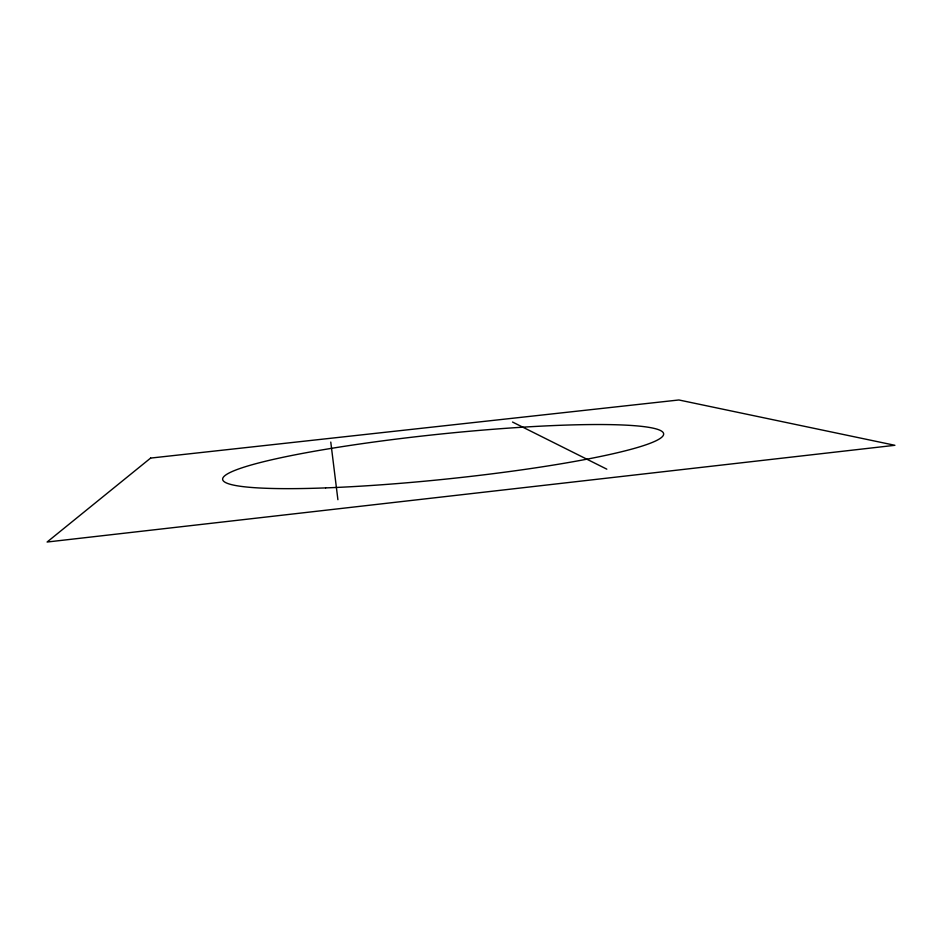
<?xml version="1.0" encoding="UTF-8"?>
<svg xmlns="http://www.w3.org/2000/svg" width="942" height="942" viewBox="0 0 942 942"><rect width="100%" height="100%" fill="white"/><g stroke="black" fill="none" stroke-linecap="round" stroke-linejoin="round"><path stroke-width="1.41" d="M512.53 422.04L606.813 469.163M330.772 442.069L337.907 499.707M150.626 458.083L47.1 542.027L894.9 445.295L678.888 399.973L150.626 458.083M325.602 487.897A221.664 22.679 -5.9 0 0 663.486 434.933A221.664 22.679 -5.9 0 0 340.333 446.932A221.664 22.679 -5.9 0 0 325.602 487.897"/></g></svg>
